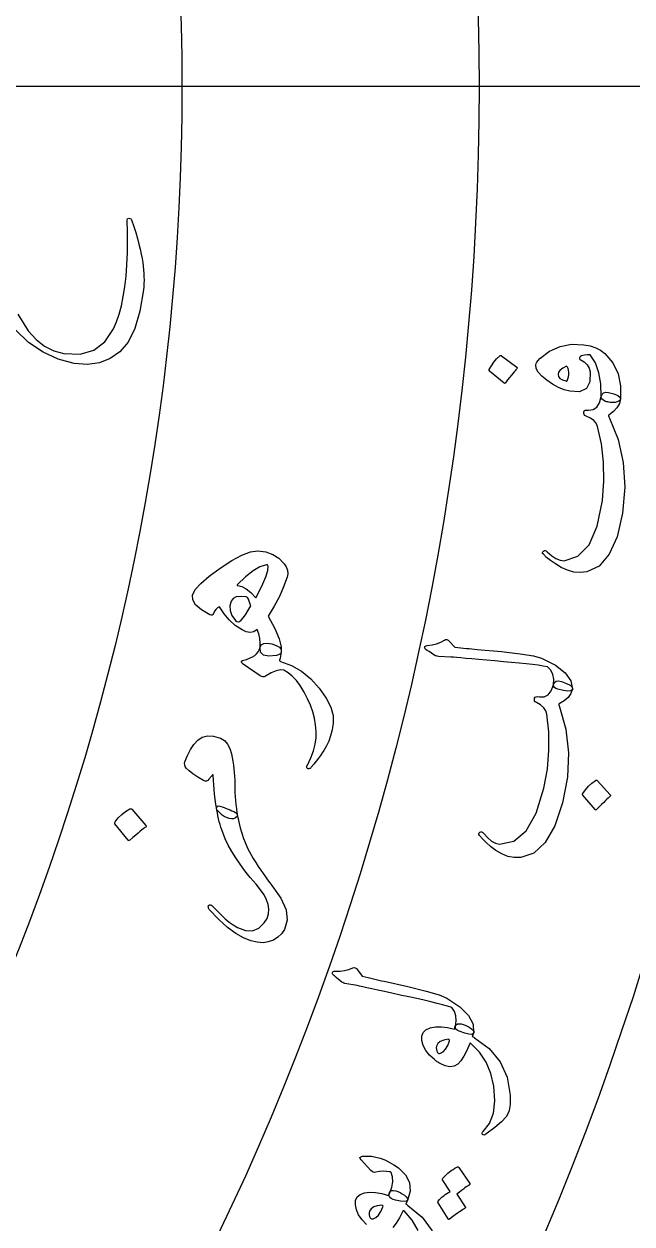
# Model space of a CAD drawing. Header units: millimetres. Extents: x -150 to 150, y -150 to 198.
# Drawn here: x 75.84 to 96.89, y -39.36 to 2.16 of the extents above; entities that cross this region are included whole.
import ezdxf

# ---------------------------------------------------------------- set-up
doc = ezdxf.new("R2010")
doc.units = ezdxf.units.MM
for name, color, linetype in [('CUT_OUTER', 1, 'Continuous'), ('ENGRAVE', 7, 'Continuous'), ('ENGRAVE_FINE', 8, 'Continuous'), ('GUIDE', 3, 'Continuous'), ('TEXT', 5, 'Continuous')]:
    doc.layers.add(name, color=color, linetype=linetype)

msp = doc.modelspace()

# ---------------------------------------------------------------- linework, layer by layer
at = {"layer": 'CUT_OUTER'}
msp.add_arc((0.0002, -0.0002), 149.9998, 179.017762, 3.164151, dxfattribs=at)
at = {"layer": 'ENGRAVE'}
for radius in [132.75, 112.1737, 91.5975]:
    msp.add_circle((0, 0), radius, dxfattribs=at)
at = {"layer": 'ENGRAVE_FINE'}
for points in [[(91.5975, 0), (71.0212, 0)], [(112.1737, 0), (91.5975, 0)]]:
    msp.add_lwpolyline(points, dxfattribs=at)
for radius in [122.4619, 101.8856, 81.3094]:
    msp.add_circle((0, 0), radius, dxfattribs=at)
at = {"layer": 'GUIDE'}
msp.add_circle((0, 0), 137.25, dxfattribs=at)
at = {"layer": 'TEXT'}
for points in [[(75.6304, -7.8744), (75.9916, -8.4482), (76.2618, -8.7505), (76.5571, -8.983), (76.8781, -9.145), (77.2253, -9.2357), (77.785, -9.2548), (78.2589, -9.1199), (78.6461, -8.829), (78.9451, -8.3814), (79.0457, -8.1425), (79.1352, -7.8774), (79.2131, -7.586), (79.2793, -7.2684), (79.3338, -6.9252), (79.3767, -6.5572), (79.4077, -6.1644), (79.4264, -5.747), (79.4291, -5.5984), (79.4304, -5.4521), (79.4304, -5.3083), (79.429, -5.1669), (79.4262, -5.0288), (79.422, -4.8952), (79.4164, -4.766), (79.4094, -4.6411), (79.4097, -4.6032), (79.4205, -4.5767), (79.4419, -4.5617), (79.4737, -4.5581), (79.5102, -4.5631), (79.538, -4.5736), (79.5571, -4.5895), (79.5675, -4.6109), (79.6429, -4.8386), (79.71, -5.0545), (79.769, -5.2583), (79.8199, -5.4501), (79.8634, -5.6292), (79.9, -5.7952), (79.9297, -5.9479), (79.9528, -6.0873), (79.9674, -6.218), (79.9794, -6.3451), (79.9886, -6.4686), (79.9951, -6.5884), (79.998, -6.7049), (79.9963, -6.8186), (79.9901, -6.9294), (79.9792, -7.0374), (79.8573, -7.7698), (79.6787, -8.3716), (79.4465, -8.8422), (79.1629, -9.1816), (78.8291, -9.4142), (78.4537, -9.5579), (78.0373, -9.6134), (77.5801, -9.5819), (77.0258, -9.4375), (76.5004, -9.1932), (76.0028, -8.8508), (75.5318, -8.4122)], [(87.7028, -39.3756), (87.545, -39.2087), (87.4275, -39.04), (87.3504, -38.8694), (87.3137, -38.6968), (87.321, -38.5403), (87.3758, -38.4181), (87.4784, -38.3301), (87.6289, -38.2759), (87.8155, -38.2524), (88.0168, -38.2603), (88.2327, -38.2996), (88.4633, -38.3706), (88.4689, -38.357), (88.4739, -38.3436), (88.4784, -38.3305), (88.4822, -38.3176), (88.486, -38.3047), (88.4904, -38.2916), (88.4954, -38.2782), (88.5011, -38.2646), (88.5309, -38.2224), (88.576, -38.199), (88.6361, -38.1944), (88.7115, -38.2085), (88.7898, -38.2345), (88.8657, -38.2687), (88.939, -38.311), (89.0098, -38.3615), (89.069, -38.4132), (89.1074, -38.459), (89.1251, -38.499), (89.122, -38.5331), (89.0651, -38.6645), (89.077, -38.6708), (89.0925, -38.6806), (89.1115, -38.694), (89.1341, -38.711), (89.1341, -38.711), (89.6243, -39.1179), (89.9735, -39.5978)], [(89.4871, -39.5768), (89.2784, -39.2175), (89.0027, -38.9007), (88.9898, -38.8966), (88.9783, -38.8962), (88.9683, -38.8995), (88.9596, -38.9065), (88.8416, -39.1383), (88.7251, -39.3284), (88.6103, -39.4769)]]:
    msp.add_lwpolyline(points, dxfattribs=at)
for points in [[(93.5602, -9.6345), (93.5727, -9.5853), (93.6006, -9.5322), (93.6437, -9.475), (93.7022, -9.4138), (94.0383, -9.1595), (94.4044, -8.994), (94.8008, -8.918), (95.2278, -8.9325), (95.4468, -8.9759), (95.6395, -9.0404), (95.806, -9.1261), (95.946, -9.233), (96.2241, -9.5639), (96.4081, -9.9372), (96.4976, -10.3524), (96.492, -10.8083), (96.4763, -10.8525), (96.4401, -10.8878), (96.3833, -10.9141), (96.3061, -10.9314), (96.2639, -10.9363), (96.2212, -10.9378), (96.1779, -10.936), (96.1341, -10.9307), (96.091, -10.9232), (96.0499, -10.9146), (96.0108, -10.9047), (95.9737, -10.8936), (95.9104, -10.8662), (95.8649, -10.8304), (95.8371, -10.7863), (95.8271, -10.7338), (95.8168, -10.2911), (95.7486, -9.9012), (95.6231, -9.5646), (95.4409, -9.2816), (95.3356, -9.284), (95.2514, -9.2912), (95.1881, -9.3032), (95.1459, -9.3201), (95.1087, -9.3416), (95.0838, -9.3625), (95.0711, -9.3826), (95.0705, -9.4022), (95.0738, -9.416), (95.0793, -9.4273), (95.0868, -9.4359), (95.0965, -9.442), (95.2355, -9.5277), (95.3395, -9.6269), (95.4083, -9.7396), (95.4421, -9.8658), (95.4322, -10.2212), (95.3104, -10.453), (95.0774, -10.5606), (94.7337, -10.5443), (94.5412, -10.4931), (94.3445, -10.4119), (94.1436, -10.3009), (93.9383, -10.1604), (93.7639, -10.0172), (93.6428, -9.882), (93.5749, -9.7545), (93.5602, -9.6345)], [(91.9601, -9.8525), (91.9518, -9.8426), (91.9476, -9.8295), (91.9475, -9.8132), (91.9514, -9.7938), (92.0243, -9.661), (92.1092, -9.5375), (92.2059, -9.4231), (92.3147, -9.3179), (92.3306, -9.3082), (92.3459, -9.3047), (92.3606, -9.3076), (92.3746, -9.3167), (92.9019, -9.7126), (92.914, -9.7266), (92.9155, -9.7432), (92.9065, -9.7623), (92.8869, -9.784), (92.87, -9.8027), (92.8444, -9.8324), (92.8102, -9.8729), (92.7673, -9.9244), (92.7157, -9.9876), (92.6552, -10.0634), (92.5857, -10.1519), (92.5072, -10.2528), (92.4946, -10.2659), (92.4827, -10.2719), (92.4716, -10.2707), (92.4613, -10.2623)], [(94.3336, -9.9586), (94.3467, -10.0336), (94.3956, -10.0967), (94.4803, -10.148), (94.6008, -10.1874), (94.6203, -10.1891), (94.6343, -10.1892), (94.6428, -10.1878), (94.646, -10.1848), (94.6719, -10.1128), (94.6896, -10.0389), (94.699, -9.9632), (94.7001, -9.8857), (94.6928, -9.8166), (94.6777, -9.7589), (94.655, -9.7124), (94.6245, -9.6773), (94.4972, -9.7477), (94.4063, -9.818), (94.3518, -9.8882), (94.3336, -9.9586)], [(93.8217, -16.1833), (93.7978, -16.1525), (93.7905, -16.1235), (93.7999, -16.0966), (93.8259, -16.0715), (93.8571, -16.0543), (93.8895, -16.0523), (93.923, -16.0656), (93.9578, -16.0941), (94.1117, -16.2352), (94.2596, -16.3342), (94.4016, -16.3909), (94.5378, -16.4051), (95.0198, -16.2508), (95.4046, -15.8522), (95.689, -15.2086), (95.8682, -14.3209), (95.9168, -13.6496), (95.9046, -12.9982), (95.8319, -12.3678), (95.6992, -11.7594), (95.6513, -11.6493), (95.5689, -11.5531), (95.452, -11.4708), (95.3007, -11.4024), (95.2579, -11.3804), (95.2303, -11.349), (95.2179, -11.3081), (95.2205, -11.2578), (95.24, -11.224), (95.2739, -11.2023), (95.3223, -11.1925), (95.3852, -11.1947), (95.5434, -11.178), (95.67, -11.0944), (95.765, -10.9439), (95.828, -10.7263), (95.8544, -10.6483), (95.9057, -10.5993), (95.9817, -10.5794), (96.0826, -10.5886), (96.2671, -10.6364), (96.397, -10.6877), (96.4723, -10.7425), (96.4929, -10.8008), (96.4531, -10.9627), (96.3716, -11.1113), (96.2483, -11.2463), (96.0834, -11.3674), (96.076, -11.3784), (96.0778, -11.3989), (96.0887, -11.4291), (96.1088, -11.4688), (96.4104, -12.2137), (96.5871, -13.0124), (96.6378, -13.8628), (96.5609, -14.7619), (96.3765, -15.5756), (96.1063, -16.1856), (95.7542, -16.5913), (95.3227, -16.7931), (95.0974, -16.8163), (94.8746, -16.7978), (94.6545, -16.7379), (94.4369, -16.6371), (94.2389, -16.5182), (94.0703, -16.403), (93.9313, -16.2914), (93.8217, -16.1833)], [(82.2809, -18.2808), (81.9838, -18.1043), (81.7843, -17.9312), (81.6823, -17.7611), (81.6778, -17.5938), (81.7716, -17.4083), (81.9621, -17.1917), (82.2493, -16.9427), (82.6329, -16.6599), (83.0345, -16.3996), (83.3862, -16.2137), (83.6887, -16.1035), (83.942, -16.0703), (84.2119, -16.1032), (84.4539, -16.1875), (84.6678, -16.3236), (84.8533, -16.5118), (84.9235, -16.6215), (84.9628, -16.7361), (84.9712, -16.8555), (84.9486, -16.9797), (84.83, -17.3109), (84.6825, -17.6454), (84.5062, -17.9829), (84.301, -18.323), (84.525, -18.7528), (84.6736, -19.1062), (84.7477, -19.382), (84.7479, -19.5791), (84.7314, -19.6135), (84.699, -19.6421), (84.6508, -19.6647), (84.5868, -19.6815), (84.3217, -19.709), (84.138, -19.6726), (84.0357, -19.5728), (84.0146, -19.4097), (84.0201, -19.2502), (84.0054, -19.0938), (83.9705, -18.9405), (83.9152, -18.7905), (83.7957, -18.8623), (83.6683, -18.888), (83.533, -18.8677), (83.3899, -18.8015), (83.1572, -18.6427), (82.9506, -18.4573), (82.77, -18.2455), (82.6151, -18.0074), (82.5462, -18.0411), (82.488, -18.0897), (82.4403, -18.1533), (82.4031, -18.2318), (82.3813, -18.2698), (82.3537, -18.2906), (82.3202, -18.2943), (82.2809, -18.2808)], [(83.2333, -17.2308), (83.2221, -17.2434), (83.22, -17.2536), (83.2269, -17.2614), (83.2429, -17.2668), (83.3832, -17.2981), (83.5336, -17.3783), (83.694, -17.5079), (83.8642, -17.6871), (84.0761, -17.2846), (84.2172, -16.9686), (84.2886, -16.74), (84.2908, -16.5995), (84.2822, -16.5726), (84.2698, -16.5546), (84.2534, -16.5455), (84.2332, -16.5453), (84.011, -16.6213), (83.7705, -16.7613), (83.5114, -16.9647), (83.2333, -17.2308)], [(83.6932, -17.9679), (83.6531, -17.8356), (83.6138, -17.739), (83.5754, -17.678), (83.5381, -17.6525), (83.3429, -17.6405), (83.1899, -17.6619), (83.0789, -17.7164), (83.0099, -17.8042), (82.9657, -17.9621), (82.9764, -18.1266), (83.0421, -18.298), (83.1626, -18.4767), (83.2051, -18.5145), (83.2527, -18.5245), (83.3053, -18.5068), (83.3631, -18.4613), (83.429, -18.386), (83.5061, -18.2787), (83.5942, -18.1394), (83.6932, -17.9679)], [(84.0223, -20.3932), (83.4331, -19.9822), (83.388, -19.9417), (83.369, -19.9086), (83.3762, -19.8829), (83.4097, -19.8644), (83.5398, -19.823), (83.6532, -19.7797), (83.7499, -19.7343), (83.8297, -19.6871), (83.8957, -19.63), (83.9488, -19.5634), (83.9891, -19.4872), (84.0165, -19.4015), (84.0588, -19.3202), (84.1402, -19.2739), (84.2608, -19.2625), (84.4206, -19.2859), (84.5757, -19.3345), (84.6823, -19.3981), (84.7404, -19.4769), (84.7498, -19.5708), (84.7374, -19.6384), (84.7227, -19.7066), (84.7056, -19.7753), (84.6862, -19.8445), (84.6864, -19.8572), (84.693, -19.8702), (84.706, -19.8836), (84.7253, -19.8974), (85.1, -20.0327), (85.448, -20.2305), (85.769, -20.4917), (86.0623, -20.8169), (86.3019, -21.1607), (86.4624, -21.4768), (86.5441, -21.7643), (86.5472, -22.0226), (86.5057, -22.2546), (86.4533, -22.4634), (86.3902, -22.6492), (86.3166, -22.8118), (86.2724, -22.889), (86.2224, -22.971), (86.1669, -23.0575), (86.1056, -23.1487), (86.0378, -23.2437), (85.9625, -23.3417), (85.8798, -23.4425), (85.7896, -23.5463), (85.7683, -23.5726), (85.747, -23.591), (85.7257, -23.6015), (85.7043, -23.6041), (85.6772, -23.6023), (85.6568, -23.5955), (85.6432, -23.5839), (85.6364, -23.5674), (85.6317, -23.5469), (85.6326, -23.5258), (85.6392, -23.5039), (85.6514, -23.4813), (85.7748, -23.231), (85.8668, -22.9899), (85.9274, -22.7584), (85.9566, -22.5366), (85.9581, -22.3104), (85.9391, -22.0841), (85.8995, -21.8581), (85.8394, -21.6324), (85.7594, -21.4067), (85.6601, -21.1807), (85.5416, -20.9546), (85.4039, -20.7285), (85.2707, -20.552), (85.1315, -20.4044), (84.9863, -20.2855), (84.8354, -20.1952), (84.7179, -20.1831), (84.573, -20.2137), (84.4007, -20.2866), (84.2009, -20.4016), (84.1594, -20.4199), (84.1158, -20.4246), (84.07, -20.4156), (84.0223, -20.3932)], [(90.0634, -19.6826), (89.9552, -19.6095), (89.8692, -19.5524), (89.8054, -19.5111), (89.7639, -19.4857), (89.7379, -19.4673), (89.7209, -19.4472), (89.7128, -19.4253), (89.7136, -19.4018), (89.7237, -19.3771), (89.7419, -19.3587), (89.7683, -19.3466), (89.8028, -19.3408), (89.9711, -19.3163), (90.1264, -19.2769), (90.2686, -19.2225), (90.3978, -19.1533), (90.4383, -19.1348), (90.4794, -19.1357), (90.5212, -19.156), (90.5636, -19.1957), (90.756, -19.3986), (90.8592, -19.4096), (90.9605, -19.4202), (91.06, -19.4303), (91.1577, -19.4401), (91.2535, -19.4494), (91.3476, -19.4583), (91.4398, -19.4668), (91.5303, -19.4749), (92.3675, -19.5495), (93.0186, -19.6236), (93.4833, -19.6985), (93.7617, -19.7747), (94.2439, -20.0207), (94.5829, -20.2819), (94.7786, -20.5579), (94.8309, -20.848), (94.8292, -20.8553), (94.8276, -20.8627), (94.826, -20.8701), (94.8244, -20.8774), (94.7739, -20.9122), (94.6743, -20.9196), (94.5254, -20.8997), (94.3274, -20.8525), (94.2555, -20.8294), (94.2065, -20.797), (94.1805, -20.7553), (94.1774, -20.7043), (94.1813, -20.5107), (94.148, -20.3417), (94.0778, -20.1975), (93.9708, -20.0781), (93.8173, -20.0518), (93.6418, -20.0259), (93.4444, -20.0005), (93.225, -19.9756), (92.9846, -19.9507), (92.7243, -19.9257), (92.4441, -19.9005), (92.144, -19.875), (91.8496, -19.8474), (91.5848, -19.8232), (91.3497, -19.8025), (91.1442, -19.7853), (90.9686, -19.7708), (90.823, -19.7581), (90.7074, -19.7472), (90.6219, -19.7383), (90.1926, -19.7182), (90.1513, -19.7114), (90.1159, -19.7032), (90.0867, -19.6936), (90.0634, -19.6826)], [(91.6127, -25.914), (91.5921, -25.8808), (91.5879, -25.8513), (91.6, -25.8255), (91.6285, -25.8032), (91.6613, -25.7894), (91.6938, -25.7909), (91.7257, -25.8076), (91.7573, -25.8395), (91.8956, -25.996), (92.0323, -26.11), (92.1676, -26.1812), (92.3016, -26.2096), (92.7971, -26.1066), (93.2215, -25.7504), (93.5717, -25.1401), (93.8428, -24.2761), (93.9614, -23.6135), (94.0174, -22.9644), (94.0111, -22.3299), (93.9428, -21.7109), (93.9068, -21.5964), (93.8349, -21.4922), (93.7272, -21.3981), (93.5838, -21.3142), (93.5436, -21.2879), (93.5195, -21.2537), (93.5114, -21.2118), (93.5193, -21.162), (93.5422, -21.1304), (93.5782, -21.1123), (93.6273, -21.1076), (93.6896, -21.1164), (93.8487, -21.1164), (93.9834, -21.0465), (94.0936, -20.9068), (94.179, -20.697), (94.2135, -20.6221), (94.2696, -20.5788), (94.3473, -20.567), (94.4467, -20.5867), (94.6252, -20.6535), (94.749, -20.7181), (94.8181, -20.7805), (94.8325, -20.8406), (94.776, -20.9975), (94.6793, -21.1368), (94.5426, -21.2581), (94.366, -21.3613), (94.3575, -21.3714), (94.3571, -21.3921), (94.3648, -21.4232), (94.3806, -21.4648), (94.6026, -22.2371), (94.6948, -23.05), (94.6561, -23.901), (94.4856, -24.7871), (94.217, -25.577), (93.8845, -26.1554), (93.4918, -26.522), (93.0416, -26.6776), (92.8151, -26.677), (92.5955, -26.6353), (92.3828, -26.5528), (92.1769, -26.4297), (91.9925, -26.2908), (91.8369, -26.1586), (91.7103, -26.033), (91.6127, -25.914)], [(82.5152, -25.0284), (82.4692, -24.7573), (82.4341, -24.4694), (82.4096, -24.1645), (82.3956, -23.8426), (82.3894, -23.8189), (82.3785, -23.8114), (82.3629, -23.82), (82.3427, -23.8447), (82.2467, -23.9654), (82.2036, -24.0085), (82.1578, -24.0311), (82.1093, -24.0333), (82.058, -24.015), (81.8554, -23.8938), (81.6885, -23.781), (81.5571, -23.6768), (81.4614, -23.5809), (81.4276, -23.5263), (81.4078, -23.4725), (81.4018, -23.4196), (81.4098, -23.3674), (81.4981, -23.1436), (81.602, -22.9434), (81.7214, -22.7667), (81.8567, -22.6134), (82.0088, -22.5081), (82.1912, -22.4613), (82.4041, -22.4735), (82.6474, -22.5447), (82.7804, -22.6311), (82.8882, -22.75), (82.9707, -22.9015), (83.0276, -23.0857), (83.0544, -23.2161), (83.0774, -23.3462), (83.0966, -23.4759), (83.1118, -23.6051), (83.1236, -23.7347), (83.1322, -23.8651), (83.1376, -23.9964), (83.1399, -24.1285), (83.1416, -24.2772), (83.1465, -24.4231), (83.1547, -24.5662), (83.1663, -24.7066), (83.1805, -24.8447), (83.1968, -24.9808), (83.2151, -25.1148), (83.2355, -25.2469), (83.1694, -25.3008), (83.0982, -25.3319), (83.0219, -25.3403), (82.9404, -25.326), (82.8498, -25.2933), (82.77, -25.254), (82.701, -25.208), (82.6427, -25.1555)], [(95.1847, -24.5207), (95.1781, -24.5091), (95.176, -24.4948), (95.1785, -24.4777), (95.1855, -24.4578), (95.279, -24.3286), (95.3829, -24.2106), (95.4971, -24.104), (95.6217, -24.0086), (95.6391, -24.0006), (95.6548, -23.9991), (95.6689, -24.0041), (95.6813, -24.0156), (96.1405, -24.5043), (96.1502, -24.5207), (96.1491, -24.5383), (96.1371, -24.5571), (96.1142, -24.5771), (96.0944, -24.5944), (96.0643, -24.622), (96.0239, -24.6598), (95.9732, -24.7079), (95.9119, -24.7671), (95.8397, -24.8383), (95.7567, -24.9215), (95.6627, -25.0166), (95.648, -25.0286), (95.6353, -25.0332), (95.6245, -25.0304), (95.6157, -25.0201)], [(83.2355, -25.2469), (83.3238, -25.6449), (83.4437, -26.0209), (83.5955, -26.3751), (83.7797, -26.7074), (83.8681, -26.8498), (83.9542, -26.985), (84.0382, -27.113), (84.12, -27.2338), (84.1997, -27.3473), (84.2773, -27.4535), (84.3529, -27.5523), (84.4263, -27.6438), (84.7388, -28.0869), (84.9149, -28.4888), (84.9553, -28.8481), (84.8604, -29.1632), (84.7592, -29.3141), (84.6309, -29.4368), (84.4756, -29.5312), (84.2935, -29.5973), (84.1175, -29.6251), (83.9165, -29.6103), (83.6906, -29.5531), (83.4397, -29.4536), (83.1773, -29.3049), (82.8932, -29.0919), (82.5868, -28.8153), (82.2576, -28.476), (82.2418, -28.4513), (82.2306, -28.4261), (82.2241, -28.4002), (82.2222, -28.3736), (82.2254, -28.3499), (82.2341, -28.3327), (82.2484, -28.3218), (82.2681, -28.3174), (82.2926, -28.3185), (82.3131, -28.3216), (82.3296, -28.3267), (82.3421, -28.3338), (82.3529, -28.3449), (82.3724, -28.3645), (82.4005, -28.3928), (82.4373, -28.4298), (82.4827, -28.4753), (82.5366, -28.5296), (82.5992, -28.5925), (82.6704, -28.6642), (82.8027, -28.793), (82.9398, -28.9078), (83.0818, -29.0086), (83.2287, -29.0953), (83.5062, -29.1998), (83.7542, -29.2077), (83.9728, -29.1186), (84.1616, -28.9322), (84.255, -28.7806), (84.3083, -28.6255), (84.3216, -28.4673), (84.2948, -28.306), (84.2396, -28.1419), (84.1516, -27.9695), (84.0308, -27.7889), (83.8772, -27.6004), (83.677, -27.3655), (83.4928, -27.1346), (83.3246, -26.9076), (83.1724, -26.6843), (83.0361, -26.4636), (82.9155, -26.2442), (82.8106, -26.026), (82.7213, -25.809), (82.6882, -25.7212), (82.6575, -25.6305), (82.6294, -25.5367), (82.6037, -25.4399), (82.5799, -25.3405), (82.5572, -25.2387), (82.5356, -25.1347), (82.5152, -25.0284), (82.5095, -24.9534), (82.526, -24.906), (82.5647, -24.8863), (82.6257, -24.8942), (82.6997, -24.9212), (82.7721, -24.9482), (82.8428, -24.9753), (82.9119, -25.0025), (82.9786, -25.0301), (83.0424, -25.0585), (83.1032, -25.0877), (83.161, -25.1176), (83.1858, -25.1351), (83.2064, -25.1625), (83.223, -25.1997), (83.2355, -25.2469)], [(78.9921, -25.5053), (78.9853, -25.4924), (78.9837, -25.4769), (78.9873, -25.4589), (78.9961, -25.4383), (79.1071, -25.308), (79.2291, -25.1905), (79.3621, -25.0858), (79.5061, -24.9939), (79.5259, -24.9868), (79.5435, -24.9864), (79.559, -24.9929), (79.5724, -25.0062), (80.062, -25.5654), (80.072, -25.5837), (80.0699, -25.6025), (80.0555, -25.6216), (80.0289, -25.6412), (80.006, -25.6581), (79.9709, -25.6852), (79.9238, -25.7224), (79.8646, -25.7697), (79.793, -25.8281), (79.7087, -25.8983), (79.6116, -25.9805), (79.5017, -26.0744), (79.4847, -26.086), (79.4702, -26.0899), (79.4583, -26.086), (79.4489, -26.0743)], [(86.8285, -30.9778), (86.7305, -30.8915), (86.6525, -30.8239), (86.5945, -30.7749), (86.5565, -30.7444), (86.5331, -30.7228), (86.5188, -30.7007), (86.5135, -30.678), (86.5173, -30.6548), (86.5305, -30.6316), (86.5509, -30.6156), (86.5786, -30.607), (86.6136, -30.6056), (86.7836, -30.6027), (86.9426, -30.5833), (87.0906, -30.5475), (87.2276, -30.4953), (87.2701, -30.4821), (87.3108, -30.4882), (87.3496, -30.5137), (87.3866, -30.5585), (87.5517, -30.7842), (87.6526, -30.8082), (87.7517, -30.8316), (87.8491, -30.8543), (87.9448, -30.8764), (88.0387, -30.8978), (88.1309, -30.9187), (88.2213, -30.9388), (88.3099, -30.9584), (89.1309, -31.1388), (89.7672, -31.2952), (90.2187, -31.4285), (90.4851, -31.5395), (90.9321, -31.8449), (91.2352, -32.1471), (91.3942, -32.4457), (91.4091, -32.7401), (91.4065, -32.7472), (91.404, -32.7543), (91.4014, -32.7614), (91.3989, -32.7685), (91.3444, -32.7965), (91.2446, -32.7912), (91.0995, -32.7525), (90.9092, -32.6806), (90.8407, -32.6485), (90.7962, -32.6101), (90.7757, -32.5654), (90.7792, -32.5145), (90.8077, -32.3229), (90.7962, -32.151), (90.7449, -31.9991), (90.6539, -31.8671), (90.505, -31.8214), (90.3342, -31.7734), (90.1416, -31.7231), (89.9272, -31.6705), (89.6919, -31.6153), (89.437, -31.5574), (89.1622, -31.4967), (88.8678, -31.4332), (88.5793, -31.3684), (88.3197, -31.3108), (88.0891, -31.2603), (87.8875, -31.2171), (87.7152, -31.1804), (87.5724, -31.1492), (87.4592, -31.1238), (87.3754, -31.104), (86.9522, -31.0295), (86.912, -31.0175), (86.878, -31.0049), (86.8502, -30.9917), (86.8285, -30.9778)], [(91.4351, -32.9097), (91.9504, -33.2844), (92.3297, -33.7409), (92.5715, -34.2798), (92.6744, -34.9007), (92.6772, -34.9835), (92.6773, -35.0642), (92.6745, -35.1429), (92.669, -35.2196), (92.6605, -35.2936), (92.6487, -35.3643), (92.6336, -35.4317), (92.6153, -35.4958), (92.5347, -35.6423), (92.378, -35.817), (92.1452, -36.0193), (91.836, -36.2483), (91.796, -36.2701), (91.762, -36.2789), (91.7343, -36.2746), (91.7126, -36.2573), (91.7003, -36.2328), (91.7004, -36.2072), (91.7131, -36.1803), (91.7382, -36.1521), (91.9608, -35.8757), (92.0978, -35.5212), (92.1482, -35.0898), (92.1111, -34.5824), (92.0096, -34.1433), (91.8429, -33.7511), (91.6116, -33.4059), (91.3162, -33.1075), (91.303, -33.1042), (91.2915, -33.1046), (91.2817, -33.1085), (91.2735, -33.1161), (91.1707, -33.355), (91.0666, -33.5522), (90.9616, -33.7077), (90.8558, -33.8216), (90.7308, -33.8935), (90.5872, -33.914), (90.4251, -33.8833), (90.2443, -33.8016), (90.2212, -33.7885), (90.198, -33.7743), (90.1747, -33.7591), (90.1512, -33.7428), (90.1273, -33.7253), (90.1023, -33.7065), (90.0764, -33.6864), (90.0495, -33.6648), (89.8812, -33.5085), (89.7531, -33.3476), (89.6653, -33.1823), (89.6176, -33.0124), (89.6147, -32.8558), (89.6616, -32.7304), (89.7583, -32.6359), (89.905, -32.5721), (90.0898, -32.5367), (90.2912, -32.5317), (90.5092, -32.5571), (90.7438, -32.6132), (90.7486, -32.5992), (90.7527, -32.5855), (90.7563, -32.5721), (90.7593, -32.559), (90.7622, -32.5459), (90.7658, -32.5325), (90.77, -32.5189), (90.7747, -32.5049), (90.8018, -32.4609), (90.8452, -32.4347), (90.905, -32.4261), (90.9811, -32.4354), (91.061, -32.4564), (91.1388, -32.4856), (91.2147, -32.5231), (91.2887, -32.569), (91.351, -32.6167), (91.3923, -32.66), (91.4125, -32.6987), (91.4116, -32.733), (91.3632, -32.8678), (91.3756, -32.8733), (91.3917, -32.8821), (91.4115, -32.8942), (91.4351, -32.9097)], [(90.5294, -32.9655), (90.3746, -32.9926), (90.2548, -33.0403), (90.1699, -33.1085), (90.1198, -33.1974), (90.1138, -33.2593), (90.1188, -33.3183), (90.1347, -33.3744), (90.1615, -33.4277), (90.1788, -33.448), (90.2017, -33.4585), (90.2302, -33.4591), (90.2643, -33.4498), (90.3543, -33.4009), (90.4361, -33.3119), (90.5098, -33.1829), (90.575, -33.014), (90.5779, -32.9951), (90.5713, -32.9807), (90.5551, -32.9709), (90.5294, -32.9655)], [(87.8551, -37.5084), (87.5121, -37.1372), (87.4774, -37.0894), (87.4733, -37.0526), (87.4999, -37.0267), (87.5571, -37.0119), (87.7125, -37.0053), (87.8677, -37.0145), (88.0227, -37.0396), (88.1776, -37.0806), (88.333, -37.1384), (88.4895, -37.2138), (88.6472, -37.3069), (88.8059, -37.4179), (89.0513, -37.6562), (89.1855, -37.9229), (89.2082, -38.2177), (89.119, -38.54), (89.0821, -38.5656), (89.0013, -38.5732), (88.8767, -38.5628), (88.7083, -38.5342), (88.6222, -38.5096), (88.5563, -38.4784), (88.5104, -38.4406), (88.4846, -38.3962), (88.4798, -38.3676), (88.4816, -38.3378), (88.4899, -38.3067), (88.5049, -38.2744), (88.5811, -38.0814), (88.6136, -37.8994), (88.6027, -37.7284), (88.5484, -37.5688), (88.5425, -37.5602), (88.5325, -37.5539), (88.5185, -37.55), (88.5005, -37.5485), (88.3923, -37.5345), (88.2771, -37.5326), (88.1546, -37.5427), (88.025, -37.5647), (87.9774, -37.5697), (87.9332, -37.5619), (87.8924, -37.5415), (87.8551, -37.5084)], [(90.3339, -37.8306), (90.329, -37.8182), (90.329, -37.8038), (90.3339, -37.7873), (90.3437, -37.7687), (90.3978, -37.7102), (90.4536, -37.6548), (90.511, -37.6027), (90.57, -37.5538), (90.6313, -37.5078), (90.6955, -37.4645), (90.7625, -37.4239), (90.8324, -37.3859), (90.8511, -37.3807), (90.8682, -37.3821), (90.8835, -37.3899), (90.8972, -37.4043), (91.2788, -37.9599), (91.2818, -37.9721), (91.2761, -37.9858), (91.2616, -38.0011), (91.2385, -38.018), (91.2194, -38.0282), (91.1915, -38.0462), (91.1548, -38.0719), (91.1094, -38.1054), (91.0545, -38.1469), (90.9896, -38.1966), (90.9146, -38.2544), (90.8296, -38.3204), (91.1197, -38.76), (91.1268, -38.7776), (91.123, -38.7948), (91.1083, -38.8116), (91.0827, -38.8278), (91.0606, -38.8419), (91.0267, -38.8645), (90.981, -38.8957), (90.9236, -38.9354), (90.854, -38.9844), (90.7719, -39.0437), (90.6773, -39.1131), (90.5701, -39.1926), (90.5551, -39.1991), (90.5428, -39.1995), (90.5331, -39.1938), (90.5261, -39.1819), (90.1757, -38.6234), (90.1709, -38.611), (90.171, -38.5965), (90.1761, -38.58), (90.186, -38.5615), (90.2297, -38.5108), (90.2755, -38.463), (90.3236, -38.4183), (90.374, -38.3765), (90.4261, -38.3375), (90.4796, -38.3011), (90.5345, -38.2674), (90.5908, -38.2362)], [(88.2267, -38.7085), (88.0704, -38.7256), (87.9478, -38.7655), (87.8587, -38.8281), (87.8031, -38.9136), (87.7931, -38.975), (87.7943, -39.0342), (87.8066, -39.0912), (87.8299, -39.1461), (87.8458, -39.1675), (87.868, -39.1794), (87.8964, -39.1819), (87.9311, -39.1748), (88.024, -39.1317), (88.1114, -39.0482), (88.1931, -38.9242), (88.2691, -38.7598), (88.2732, -38.7412), (88.2675, -38.7264), (88.252, -38.7155), (88.2267, -38.7085)]]:
    msp.add_lwpolyline(points, close=True, dxfattribs=at)

doc.saveas('drawing.dxf')
